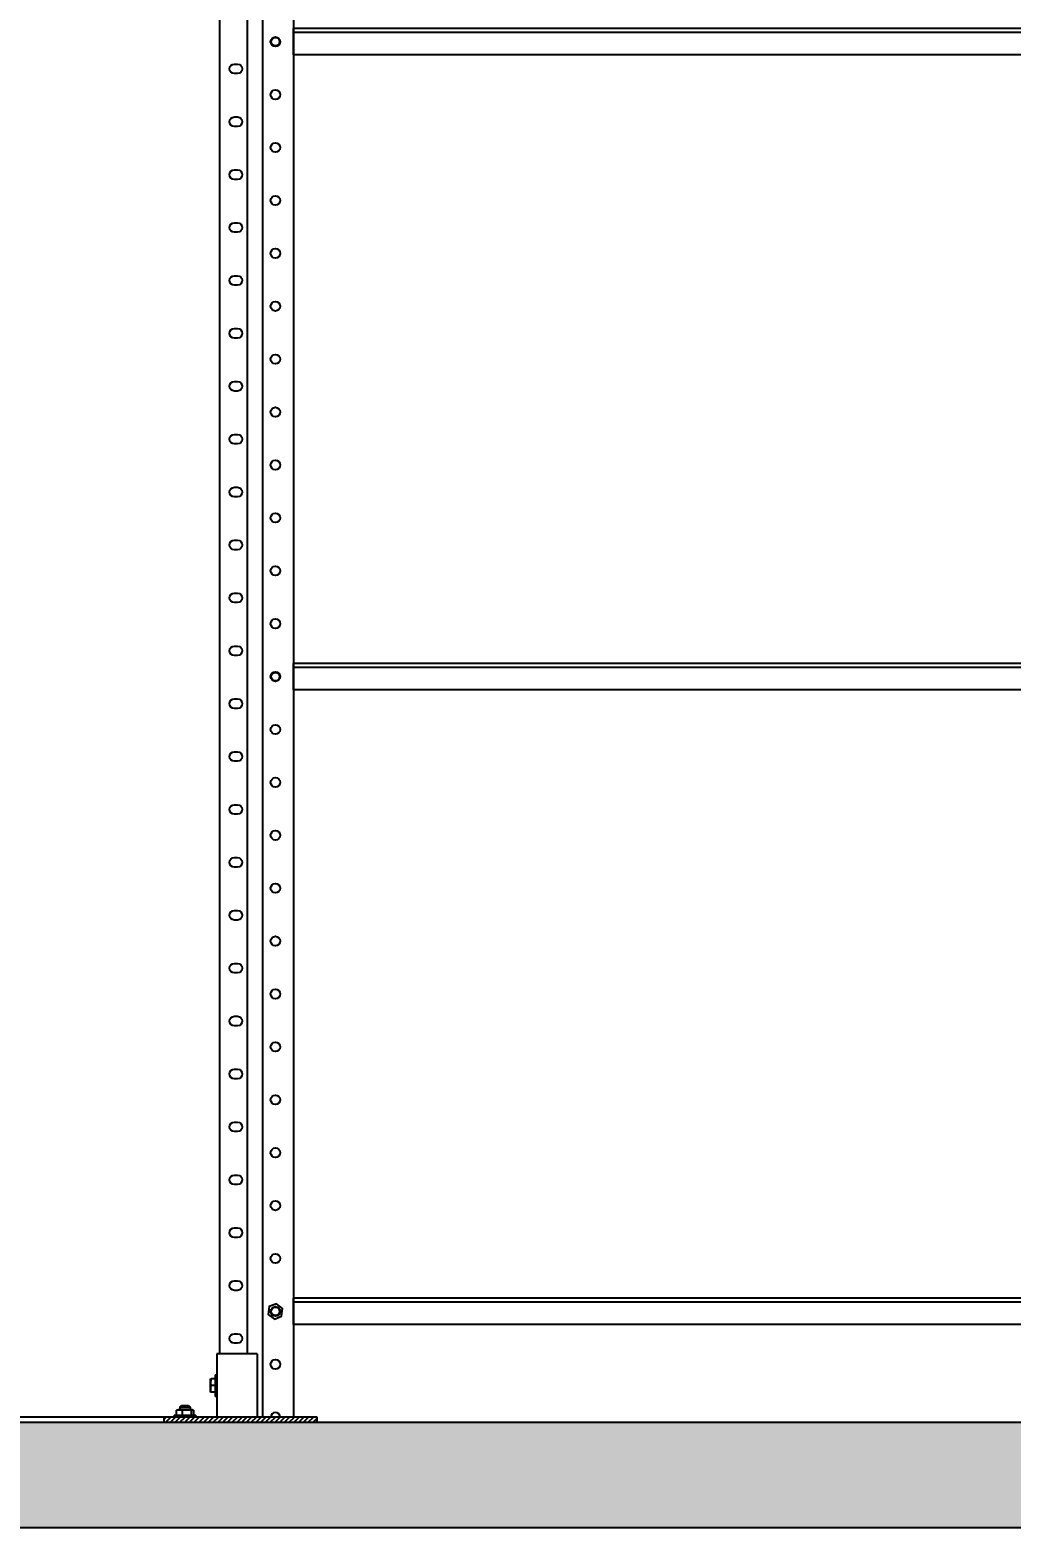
# Model space of a CAD drawing. Header units: millimetres. Extents: x 2596 to 53213, y 1175 to 12446.
# Drawn here: x 19765 to 20692, y 1652 to 3067 of the extents above; entities that cross this region are included whole.
import ezdxf

# ---------------------------------------------------------------- set-up
doc = ezdxf.new("R2010")
doc.units = ezdxf.units.MM
doc.linetypes.add('LIN0', pattern=[0])
doc.layers.add('MONTANTE', color=170, linetype='LIN0', lineweight=25)
doc.styles.add('DIM', font='dim.shx')
doc.dimstyles.new('200 - Planta Baixal', dxfattribs={"dimscale": 1.2, "dimtxt": 200, "dimasz": 50, "dimexe": 1.25, "dimexo": 40, "dimgap": 20, "dimtad": 1, "dimdec": 0, "dimzin": 9, "dimdsep": 46, "dimtxsty": 'DIM', "dimblk": 'OBLIQUE', "dimcen": 2.5, "dimclrd": 256, "dimclre": 256, "dimclrt": 256, "dimadec": 0, "dimazin": 0, "dimtfac": 1, "dimtdec": 0, "dimtmove": 0, "dimatfit": 0, "dimldrblk": 'OBLIQUE', "dimfxl": 0.04, "dimtolj": 1, "dimtzin": 1, "dimarcsym": 0})

# ---------------------------------------------------------------- blocks, each defined once
blk = doc.blocks.new('TRAVESSA UNIÃO')
at = {"color": 7, "linetype": 'Continuous', "lineweight": 25}
for p, q in [((-420.8, 167.3), (-420.8, 65.3)), ((-389, 167.3), (-420.8, 167.3)), ((-417, 167.3), (-417, 65.3)), ((-389, 167.3), (-389, 65.3)), ((-1166.8, 102.1), (-1166.8, 127.1)), ((-420.8, 127.1), (-1166.8, 127.1)), ((-420.8, 123.3), (-1166.8, 123.3)), ((-420.8, 102.1), (-1166.8, 102.1)), ((-389, 65.3), (-420.8, 65.3))]:
    blk.add_line(p, q, dxfattribs=at)
for centre, radius in [((-399.3, 141.3), 5), ((-1183.8, 114.6), 4), ((-435.8, 114.6), 4), ((-399.3, 91.3), 5)]:
    blk.add_circle(centre, radius, dxfattribs=at)
blk = doc.blocks.new('*U10')
h = blk.add_hatch()
h.set_pattern_fill('AR-CONC', color=256, scale=0.5)
h.set_pattern_definition([(50, (12419.49, 0), (91.09233, -7.96954), [9.525, -104.775]), (355, (12419.49, 0), (-17.6217, 95.52842), [7.62, -83.8203]), (100.45144, (12427.08, -0.66), (73.47062, 87.55888), [8.095, -89.04512]), (46.1842, (12419.49, 25.4), (135.53952, -21.02116), [14.2875, -157.1625]), (96.63556, (12430.79, 23.65), (118.70207, 123.71306), [12.1425, -133.5678]), (351.18415, (12419.49, 25.4), (118.70207, 123.71306), [11.43, -125.72987]), (21, (12432.19, 19.05), (75.8072, -51.1326), [9.525, -104.775]), (326, (12432.19, 19.05), (30.90101, 92.09398), [7.62, -83.82]), (71.45144, (12438.51, 14.79), (106.7082, 40.96138), [8.095, -89.04497]), (37.5, (12419.49, 0), (1.544302, 42.27752), [0, -82.804, 0, -85.09, 0, -84.1375]), (7.5, (12419.49, 0), (33.40983, 50.09029), [0, -48.514, 0, -80.899, 0, -32.0675]), (327.5, (12391.17, 0), (67.795298, -2.864372), [0, -31.75, 0, -99.06, 0, -131.445]), (317.5, (12378.47, 0), (74.06459, 12.71325), [0, -41.275, 0, -65.786, 0, -93.345])])
h.paths.add_polyline_path([(0, 100), (0, 85.4), (50, 60.4), (-50, 39.6), (0, 14.6), (0, 0), (50516.9, 0), (50516.9, 14.6), (50466.9, 39.6), (50566.9, 60.4), (50516.9, 85.4), (50516.9, 100)])
blk.add_lwpolyline([(0, 14.6), (-50, 39.6), (50, 60.4), (0, 85.4), (0, 100), (50516.9, 100), (50516.9, 85.4), (50566.9, 60.4), (50466.9, 39.6), (50516.9, 14.6), (50516.9, 0), (0, 0)], close=True)
blk = doc.blocks.new('COL SOLTEIRA')
at = {"layer": 'MONTANTE'}
h = blk.add_hatch(dxfattribs=at)
h.set_pattern_fill('ANSI31', color=256, angle=180)
h.set_pattern_definition([(45, (-28721.163, 34224.3926), (-2.24506403, 2.24506403), [])])
h.paths.add_polyline_path([(-588.6, -4482), (-443.6, -4482), (-443.6, -4486.8), (-588.6, -4486.8)])
for p, q in [((-536, 4318), (-536, -4422)), ((-509.8, 4318), (-509.8, -4422)), ((-495.5, 4318), (-495.5, -4482)), ((-466.2, 4318), (-466.2, -4482)), ((-538.6, -4422), (-538.6, -4482)), ((-500.3, -4422), (-538.6, -4422)), ((-500.3, -4422), (-500.3, -4482)), ((-544, -4445.7), (-544.6, -4448.8)), ((-544.6, -4458.4), (-544.6, -4445.7)), ((-540.2, -4445.7), (-544, -4445.7)), ((-540.2, -4441.8), (-538.6, -4441.8)), ((-540.2, -4441.8), (-540.2, -4462.3)), ((-544, -4458.4), (-544.6, -4458.4)), ((-540.2, -4452), (-544, -4452)), ((-540.2, -4458.4), (-544, -4458.4)), ((-573.4, -4472.5), (-572, -4471.4)), ((-573.4, -4472.5), (-563.9, -4472.5)), ((-573.4, -4472.5), (-573.4, -4474.9)), ((-565.3, -4471.4), (-572, -4471.4)), ((-565.3, -4471.4), (-563.9, -4472.5)), ((-563.9, -4472.5), (-563.9, -4474.9)), ((-538.6, -4462.3), (-540.2, -4462.3)), ((-588.6, -4482), (-588.6, -4486.8)), ((-588.6, -4482), (-588.6, -4486.8)), ((-588.6, -4482), (-588.6, -4486.8)), ((-588.6, -4482), (-588.6, -4486.8)), ((-588.6, -4482), (-588.6, -4486.8)), ((-588.6, -4482), (-588.6, -4486.8)), ((-588.6, -4482), (-588.6, -4486.8)), ((-588.6, -4482), (-588.6, -4486.8)), ((-588.6, -4482), (-588.6, -4486.8)), ((-588.6, -4482), (-588.6, -4486.8)), ((-588.6, -4482), (-588.6, -4486.8)), ((-588.6, -4482), (-588.6, -4486.8)), ((-588.6, -4482), (-588.6, -4486.8)), ((-588.6, -4482), (-588.6, -4486.8)), ((-588.6, -4482), (-588.6, -4486.8)), ((-588.6, -4482), (-588.6, -4486.8)), ((-588.6, -4482), (-588.6, -4486.8)), ((-588.6, -4482), (-588.6, -4486.8)), ((-588.6, -4482), (-588.6, -4486.8)), ((-588.6, -4482), (-588.6, -4486.8)), ((-588.6, -4482), (-588.6, -4486.8)), ((-588.6, -4482), (-588.6, -4486.8)), ((-588.6, -4482), (-588.6, -4486.8)), ((-588.6, -4482), (-588.6, -4486.8)), ((-588.6, -4482), (-588.6, -4486.8)), ((-588.6, -4482), (-588.6, -4486.8)), ((-588.6, -4482), (-588.6, -4486.8)), ((-588.6, -4482), (-588.6, -4486.8)), ((-588.6, -4482), (-588.6, -4486.8)), ((-588.6, -4482), (-588.6, -4486.8)), ((-588.6, -4482), (-588.6, -4486.8)), ((-588.6, -4482), (-588.6, -4486.8)), ((-588.6, -4482), (-588.6, -4486.8)), ((-588.6, -4482), (-588.6, -4486.8)), ((-588.6, -4482), (-588.6, -4486.8)), ((-588.6, -4482), (-588.6, -4486.8)), ((-588.6, -4482), (-588.6, -4486.8)), ((-588.6, -4482), (-588.6, -4486.8)), ((-588.6, -4482), (-588.6, -4486.8)), ((-588.6, -4482), (-588.6, -4486.8)), ((-588.6, -4482), (-588.6, -4486.8)), ((-588.6, -4482), (-588.6, -4486.8)), ((-588.6, -4482), (-588.6, -4486.8)), ((-588.6, -4482), (-588.6, -4486.8)), ((-588.6, -4482), (-588.6, -4486.8)), ((-588.6, -4482), (-588.6, -4486.8)), ((-588.6, -4482), (-588.6, -4486.8)), ((-588.6, -4482), (-588.6, -4486.8)), ((-588.6, -4482), (-588.6, -4486.8)), ((-588.6, -4482), (-588.6, -4486.8)), ((-588.6, -4482), (-588.6, -4486.8)), ((-588.6, -4482), (-588.6, -4486.8)), ((-588.6, -4482), (-588.6, -4486.8)), ((-588.6, -4482), (-588.6, -4486.8)), ((-588.6, -4482), (-588.6, -4486.8)), ((-588.6, -4482), (-588.6, -4486.8)), ((-588.6, -4482), (-588.6, -4486.8)), ((-588.6, -4482), (-588.6, -4486.8)), ((-588.6, -4482), (-588.6, -4486.8)), ((-588.6, -4482), (-588.6, -4486.8)), ((-588.6, -4482), (-588.6, -4486.8)), ((-588.6, -4482), (-588.6, -4486.8)), ((-588.6, -4482), (-588.6, -4486.8)), ((-588.6, -4482), (-588.6, -4486.8)), ((-588.6, -4482), (-588.6, -4486.8)), ((-588.6, -4482), (-588.6, -4486.8)), ((-588.6, -4482), (-588.6, -4486.8)), ((-588.6, -4482), (-588.6, -4486.8)), ((-588.6, -4482), (-588.6, -4486.8)), ((-588.6, -4482), (-588.6, -4486.8)), ((-588.6, -4482), (-588.6, -4486.8)), ((-588.6, -4482), (-588.6, -4486.8)), ((-588.6, -4482), (-588.6, -4486.8)), ((-588.6, -4482), (-588.6, -4486.8)), ((-588.6, -4482), (-588.6, -4486.8)), ((-588.6, -4482), (-588.6, -4486.8)), ((-588.6, -4482), (-588.6, -4486.8)), ((-588.6, -4482), (-588.6, -4486.8)), ((-588.6, -4482), (-588.6, -4486.8)), ((-588.6, -4482), (-588.6, -4486.8)), ((-588.6, -4482), (-588.6, -4486.8)), ((-588.6, -4482), (-588.6, -4486.8)), ((-588.6, -4482), (-588.6, -4486.8)), ((-588.6, -4482), (-588.6, -4486.8)), ((-588.6, -4482), (-588.6, -4486.8)), ((-588.6, -4482), (-588.6, -4486.8)), ((-588.6, -4482), (-588.6, -4486.8)), ((-588.6, -4482), (-588.6, -4486.8)), ((-588.6, -4482), (-588.6, -4486.8)), ((-588.6, -4482), (-588.6, -4486.8)), ((-588.6, -4482), (-588.6, -4486.8)), ((-588.6, -4482), (-588.6, -4486.8)), ((-588.6, -4482), (-588.6, -4486.8)), ((-588.6, -4482), (-588.6, -4486.8)), ((-588.6, -4482), (-588.6, -4486.8)), ((-588.6, -4482), (-588.6, -4486.8)), ((-588.6, -4482), (-588.6, -4486.8)), ((-588.6, -4482), (-588.6, -4486.8)), ((-588.6, -4482), (-588.6, -4486.8)), ((-588.6, -4482), (-588.6, -4486.8)), ((-588.6, -4482), (-588.6, -4486.8)), ((-588.6, -4482), (-588.6, -4486.8)), ((-588.6, -4482), (-588.6, -4486.8)), ((-588.6, -4482), (-588.6, -4486.8)), ((-588.6, -4482), (-588.6, -4486.8)), ((-588.6, -4482), (-588.6, -4486.8)), ((-588.6, -4482), (-588.6, -4486.8)), ((-588.6, -4482), (-588.6, -4486.8)), ((-588.6, -4482), (-588.6, -4486.8)), ((-588.6, -4482), (-588.6, -4486.8)), ((-588.6, -4482), (-588.6, -4486.8)), ((-588.6, -4482), (-588.6, -4486.8)), ((-588.6, -4482), (-588.6, -4486.8)), ((-588.6, -4482), (-588.6, -4486.8)), ((-588.6, -4482), (-588.6, -4486.8)), ((-588.6, -4482), (-588.6, -4486.8)), ((-588.6, -4482), (-588.6, -4486.8)), ((-588.6, -4482), (-588.6, -4486.8)), ((-588.6, -4482), (-588.6, -4486.8)), ((-588.6, -4482), (-588.6, -4486.8)), ((-588.6, -4482), (-588.6, -4486.8)), ((-588.6, -4482), (-588.6, -4486.8)), ((-588.6, -4482), (-588.6, -4486.8)), ((-588.6, -4482), (-588.6, -4486.8)), ((-588.6, -4482), (-588.6, -4486.8)), ((-588.6, -4482), (-588.6, -4486.8)), ((-588.6, -4482), (-588.6, -4486.8)), ((-588.6, -4482), (-588.6, -4486.8)), ((-588.6, -4482), (-588.6, -4486.8)), ((-588.6, -4482), (-588.6, -4486.8)), ((-588.6, -4482), (-588.6, -4486.8)), ((-588.6, -4482), (-588.6, -4486.8)), ((-588.6, -4482), (-588.6, -4486.8)), ((-588.6, -4482), (-588.6, -4486.8)), ((-588.6, -4482), (-588.6, -4486.8)), ((-588.6, -4482), (-588.6, -4486.8)), ((-588.6, -4482), (-588.6, -4486.8)), ((-588.6, -4482), (-588.6, -4486.8)), ((-588.6, -4482), (-588.6, -4486.8)), ((-588.6, -4482), (-588.6, -4486.8)), ((-588.6, -4482), (-588.6, -4486.8)), ((-588.6, -4482), (-588.6, -4486.8)), ((-588.6, -4482), (-588.6, -4486.8)), ((-588.6, -4482), (-588.6, -4486.8)), ((-588.6, -4482), (-588.6, -4486.8)), ((-588.6, -4482), (-588.6, -4486.8)), ((-588.6, -4482), (-588.6, -4486.8)), ((-588.6, -4482), (-588.6, -4486.8)), ((-588.6, -4482), (-588.6, -4486.8)), ((-588.6, -4482), (-588.6, -4486.8)), ((-588.6, -4482), (-588.6, -4486.8)), ((-588.6, -4482), (-588.6, -4486.8)), ((-588.6, -4482), (-588.6, -4486.8)), ((-588.6, -4482), (-588.6, -4486.8)), ((-588.6, -4482), (-588.6, -4486.8)), ((-588.6, -4482), (-588.6, -4486.8)), ((-588.6, -4482), (-588.6, -4486.8)), ((-588.6, -4482), (-588.6, -4486.8)), ((-588.6, -4482), (-588.6, -4486.8)), ((-588.6, -4482), (-588.6, -4486.8)), ((-588.6, -4482), (-588.6, -4486.8)), ((-588.6, -4482), (-588.6, -4486.8)), ((-588.6, -4482), (-588.6, -4486.8)), ((-588.6, -4482), (-588.6, -4486.8)), ((-588.6, -4482), (-588.6, -4486.8)), ((-588.6, -4482), (-588.6, -4486.8)), ((-588.6, -4482), (-588.6, -4486.8)), ((-588.6, -4482), (-588.6, -4486.8)), ((-588.6, -4482), (-588.6, -4486.8)), ((-588.6, -4482), (-588.6, -4486.8)), ((-588.6, -4482), (-588.6, -4486.8)), ((-588.6, -4482), (-588.6, -4486.8)), ((-588.6, -4482), (-588.6, -4486.8)), ((-588.6, -4482), (-588.6, -4486.8)), ((-588.6, -4482), (-588.6, -4486.8)), ((-588.6, -4482), (-588.6, -4486.8)), ((-588.6, -4482), (-588.6, -4486.8)), ((-588.6, -4482), (-588.6, -4486.8)), ((-588.6, -4482), (-588.6, -4486.8)), ((-588.6, -4482), (-588.6, -4486.8)), ((-588.6, -4482), (-588.6, -4486.8)), ((-588.6, -4482), (-588.6, -4486.8)), ((-588.6, -4482), (-588.6, -4486.8)), ((-588.6, -4482), (-588.6, -4486.8)), ((-588.6, -4482), (-588.6, -4486.8)), ((-588.6, -4482), (-588.6, -4486.8)), ((-588.6, -4482), (-588.6, -4486.8)), ((-588.6, -4482), (-588.6, -4486.8)), ((-588.6, -4482), (-588.6, -4486.8)), ((-588.6, -4482), (-588.6, -4486.8)), ((-588.6, -4482), (-588.6, -4486.8)), ((-588.6, -4482), (-588.6, -4486.8)), ((-588.6, -4482), (-588.6, -4486.8)), ((-588.6, -4482), (-588.6, -4486.8)), ((-588.6, -4482), (-588.6, -4486.8)), ((-588.6, -4482), (-588.6, -4486.8)), ((-588.6, -4482), (-588.6, -4486.8)), ((-588.6, -4482), (-588.6, -4486.8)), ((-588.6, -4482), (-588.6, -4486.8)), ((-588.6, -4482), (-588.6, -4486.8)), ((-588.6, -4482), (-588.6, -4486.8)), ((-588.6, -4482), (-588.6, -4486.8)), ((-588.6, -4482), (-588.6, -4486.8)), ((-588.6, -4482), (-588.6, -4486.8)), ((-588.6, -4482), (-588.6, -4486.8)), ((-588.6, -4482), (-588.6, -4486.8)), ((-588.6, -4482), (-588.6, -4486.8)), ((-588.6, -4482), (-588.6, -4486.8)), ((-588.6, -4482), (-588.6, -4486.8)), ((-588.6, -4482), (-588.6, -4486.8)), ((-588.6, -4482), (-588.6, -4486.8)), ((-588.6, -4482), (-588.6, -4486.8)), ((-588.6, -4482), (-588.6, -4486.8)), ((-588.6, -4482), (-588.6, -4486.8)), ((-588.6, -4482), (-588.6, -4486.8)), ((-588.6, -4482), (-588.6, -4486.8)), ((-588.6, -4482), (-588.6, -4486.8)), ((-588.6, -4482), (-588.6, -4486.8)), ((-588.6, -4482), (-588.6, -4486.8)), ((-588.6, -4482), (-588.6, -4486.8)), ((-588.6, -4482), (-588.6, -4486.8)), ((-588.6, -4482), (-588.6, -4486.8)), ((-588.6, -4482), (-588.6, -4486.8)), ((-588.6, -4482), (-588.6, -4486.8)), ((-588.6, -4482), (-588.6, -4486.8)), ((-588.6, -4482), (-588.6, -4486.8)), ((-588.6, -4482), (-588.6, -4486.8)), ((-588.6, -4482), (-588.6, -4486.8)), ((-588.6, -4482), (-588.6, -4486.8)), ((-588.6, -4482), (-588.6, -4486.8)), ((-588.6, -4482), (-588.6, -4486.8)), ((-588.6, -4482), (-588.6, -4486.8)), ((-588.6, -4482), (-588.6, -4486.8)), ((-588.6, -4482), (-588.6, -4486.8)), ((-588.6, -4482), (-588.6, -4486.8)), ((-588.6, -4482), (-588.6, -4486.8)), ((-588.6, -4482), (-588.6, -4486.8)), ((-588.6, -4482), (-588.6, -4486.8)), ((-588.6, -4482), (-588.6, -4486.8)), ((-588.6, -4482), (-588.6, -4486.8)), ((-588.6, -4482), (-588.6, -4486.8)), ((-588.6, -4482), (-588.6, -4486.8)), ((-588.6, -4482), (-588.6, -4486.8)), ((-588.6, -4482), (-588.6, -4486.8)), ((-588.6, -4482), (-588.6, -4486.8)), ((-588.6, -4482), (-588.6, -4486.8)), ((-588.6, -4482), (-588.6, -4486.8)), ((-588.6, -4482), (-588.6, -4486.8)), ((-588.6, -4482), (-588.6, -4486.8)), ((-588.6, -4482), (-588.6, -4486.8)), ((-588.6, -4482), (-588.6, -4486.8)), ((-588.6, -4482), (-588.6, -4486.8)), ((-588.6, -4482), (-588.6, -4486.8)), ((-588.6, -4482), (-588.6, -4486.8)), ((-588.6, -4482), (-588.6, -4486.8)), ((-588.6, -4482), (-588.6, -4486.8)), ((-588.6, -4482), (-588.6, -4486.8)), ((-588.6, -4482), (-588.6, -4486.8)), ((-588.6, -4482), (-588.6, -4486.8)), ((-588.6, -4482), (-588.6, -4486.8)), ((-588.6, -4482), (-588.6, -4486.8)), ((-588.6, -4482), (-588.6, -4486.8)), ((-588.6, -4482), (-588.6, -4486.8)), ((-588.6, -4482), (-588.6, -4486.8)), ((-588.6, -4482), (-588.6, -4486.8)), ((-588.6, -4482), (-588.6, -4486.8)), ((-588.6, -4482), (-588.6, -4486.8)), ((-588.6, -4482), (-588.6, -4486.8)), ((-588.6, -4482), (-588.6, -4486.8)), ((-588.6, -4482), (-588.6, -4486.8)), ((-588.6, -4482), (-588.6, -4486.8)), ((-588.6, -4482), (-588.6, -4486.8)), ((-588.6, -4482), (-588.6, -4486.8)), ((-588.6, -4482), (-588.6, -4486.8)), ((-588.6, -4482), (-588.6, -4486.8)), ((-588.6, -4482), (-588.6, -4486.8)), ((-588.6, -4482), (-588.6, -4486.8)), ((-588.6, -4482), (-588.6, -4486.8)), ((-588.6, -4482), (-588.6, -4486.8)), ((-588.6, -4482), (-588.6, -4486.8)), ((-588.6, -4482), (-588.6, -4486.8)), ((-588.6, -4482), (-588.6, -4486.8)), ((-588.6, -4482), (-588.6, -4486.8)), ((-588.6, -4482), (-588.6, -4486.8)), ((-588.6, -4482), (-588.6, -4486.8)), ((-588.6, -4482), (-588.6, -4486.8)), ((-588.6, -4482), (-588.6, -4486.8)), ((-588.6, -4482), (-588.6, -4486.8)), ((-588.6, -4482), (-588.6, -4486.8)), ((-588.6, -4482), (-588.6, -4486.8)), ((-588.6, -4482), (-588.6, -4486.8)), ((-588.6, -4482), (-588.6, -4486.8)), ((-588.6, -4482), (-588.6, -4486.8)), ((-588.6, -4482), (-588.6, -4486.8)), ((-588.6, -4482), (-588.6, -4486.8)), ((-588.6, -4482), (-588.6, -4486.8)), ((-588.6, -4482), (-588.6, -4486.8)), ((-588.6, -4482), (-588.6, -4486.8)), ((-588.6, -4482), (-588.6, -4486.8)), ((-588.6, -4482), (-588.6, -4486.8)), ((-588.6, -4482), (-588.6, -4486.8)), ((-588.6, -4482), (-588.6, -4486.8)), ((-588.6, -4482), (-588.6, -4486.8)), ((-588.6, -4482), (-588.6, -4486.8)), ((-588.6, -4482), (-588.6, -4486.8)), ((-588.6, -4482), (-588.6, -4486.8)), ((-588.6, -4482), (-588.6, -4486.8)), ((-588.6, -4482), (-588.6, -4486.8)), ((-588.6, -4482), (-588.6, -4486.8)), ((-588.6, -4482), (-588.6, -4486.8)), ((-588.6, -4482), (-588.6, -4486.8)), ((-588.6, -4482), (-588.6, -4486.8)), ((-588.6, -4482), (-588.6, -4486.8)), ((-588.6, -4482), (-588.6, -4486.8)), ((-588.6, -4482), (-588.6, -4486.8)), ((-588.6, -4482), (-588.6, -4486.8)), ((-588.6, -4482), (-588.6, -4486.8)), ((-588.6, -4482), (-588.6, -4486.8)), ((-588.6, -4482), (-588.6, -4486.8)), ((-588.6, -4482), (-588.6, -4486.8)), ((-588.6, -4482), (-588.6, -4486.8)), ((-588.6, -4482), (-588.6, -4486.8)), ((-588.6, -4482), (-588.6, -4486.8)), ((-588.6, -4482), (-588.6, -4486.8)), ((-443.6, -4482), (-588.6, -4482)), ((-588.6, -4482), (-588.6, -4486.8)), ((-588.6, -4486.8), (-443.6, -4486.8)), ((-579, -4482), (-579, -4480.5)), ((-558.3, -4480.5), (-579, -4480.5)), ((-576.6, -4475.4), (-573.7, -4474.9)), ((-575.5, -4474.9), (-576.6, -4475.4)), ((-576.6, -4480), (-576.6, -4475.4)), ((-575.8, -4480.5), (-576.6, -4480)), ((-576.6, -4480), (-573.7, -4480.5)), ((-561.7, -4474.9), (-575.5, -4474.9)), ((-573.7, -4474.9), (-570.9, -4475.4)), ((-573.7, -4480.5), (-570.9, -4480)), ((-570.9, -4475.4), (-566.9, -4474.9)), ((-570.9, -4480), (-570.9, -4475.4)), ((-570.9, -4480), (-566.9, -4480.5)), ((-566.9, -4474.9), (-562.9, -4475.4)), ((-566.9, -4480.5), (-562.9, -4480)), ((-562.9, -4475.4), (-561.7, -4474.9)), ((-562.9, -4475.4), (-562.9, -4480)), ((-562.9, -4480), (-561.7, -4480.5)), ((-561.7, -4474.9), (-560.6, -4475.4)), ((-560.6, -4480), (-561.5, -4480.5)), ((-560.6, -4475.4), (-560.6, -4480)), ((-558.3, -4480.5), (-558.3, -4482)), ((-443.6, -4486.8), (-443.6, -4482)), ((-443.6, -4486.8), (-443.6, -4482)), ((-443.6, -4486.8), (-443.6, -4482)), ((-443.6, -4486.8), (-443.6, -4482)), ((-443.6, -4486.8), (-443.6, -4482)), ((-443.6, -4486.8), (-443.6, -4482)), ((-443.6, -4486.8), (-443.6, -4482)), ((-443.6, -4486.8), (-443.6, -4482)), ((-443.6, -4486.8), (-443.6, -4482)), ((-443.6, -4486.8), (-443.6, -4482)), ((-443.6, -4486.8), (-443.6, -4482)), ((-443.6, -4486.8), (-443.6, -4482)), ((-443.6, -4486.8), (-443.6, -4482)), ((-443.6, -4486.8), (-443.6, -4482)), ((-443.6, -4486.8), (-443.6, -4482)), ((-443.6, -4486.8), (-443.6, -4482)), ((-443.6, -4486.8), (-443.6, -4482)), ((-443.6, -4486.8), (-443.6, -4482)), ((-443.6, -4486.8), (-443.6, -4482)), ((-443.6, -4486.8), (-443.6, -4482)), ((-443.6, -4486.8), (-443.6, -4482)), ((-443.6, -4486.8), (-443.6, -4482)), ((-443.6, -4486.8), (-443.6, -4482)), ((-443.6, -4486.8), (-443.6, -4482)), ((-443.6, -4486.8), (-443.6, -4482)), ((-443.6, -4486.8), (-443.6, -4482)), ((-443.6, -4486.8), (-443.6, -4482)), ((-443.6, -4486.8), (-443.6, -4482)), ((-443.6, -4486.8), (-443.6, -4482)), ((-443.6, -4486.8), (-443.6, -4482)), ((-443.6, -4486.8), (-443.6, -4482)), ((-443.6, -4486.8), (-443.6, -4482)), ((-443.6, -4486.8), (-443.6, -4482)), ((-443.6, -4486.8), (-443.6, -4482)), ((-443.6, -4486.8), (-443.6, -4482)), ((-443.6, -4486.8), (-443.6, -4482)), ((-443.6, -4486.8), (-443.6, -4482)), ((-443.6, -4486.8), (-443.6, -4482)), ((-443.6, -4486.8), (-443.6, -4482)), ((-443.6, -4486.8), (-443.6, -4482)), ((-443.6, -4486.8), (-443.6, -4482)), ((-443.6, -4486.8), (-443.6, -4482)), ((-443.6, -4486.8), (-443.6, -4482)), ((-443.6, -4486.8), (-443.6, -4482)), ((-443.6, -4486.8), (-443.6, -4482)), ((-443.6, -4486.8), (-443.6, -4482)), ((-443.6, -4486.8), (-443.6, -4482)), ((-443.6, -4486.8), (-443.6, -4482)), ((-443.6, -4486.8), (-443.6, -4482)), ((-443.6, -4486.8), (-443.6, -4482)), ((-443.6, -4486.8), (-443.6, -4482)), ((-443.6, -4486.8), (-443.6, -4482)), ((-443.6, -4486.8), (-443.6, -4482)), ((-443.6, -4486.8), (-443.6, -4482)), ((-443.6, -4486.8), (-443.6, -4482)), ((-443.6, -4486.8), (-443.6, -4482)), ((-443.6, -4486.8), (-443.6, -4482)), ((-443.6, -4486.8), (-443.6, -4482)), ((-443.6, -4486.8), (-443.6, -4482)), ((-443.6, -4486.8), (-443.6, -4482)), ((-443.6, -4486.8), (-443.6, -4482)), ((-443.6, -4486.8), (-443.6, -4482)), ((-443.6, -4486.8), (-443.6, -4482)), ((-443.6, -4486.8), (-443.6, -4482)), ((-443.6, -4486.8), (-443.6, -4482)), ((-443.6, -4486.8), (-443.6, -4482)), ((-443.6, -4486.8), (-443.6, -4482)), ((-443.6, -4486.8), (-443.6, -4482)), ((-443.6, -4486.8), (-443.6, -4482)), ((-443.6, -4486.8), (-443.6, -4482)), ((-443.6, -4486.8), (-443.6, -4482)), ((-443.6, -4486.8), (-443.6, -4482)), ((-443.6, -4486.8), (-443.6, -4482)), ((-443.6, -4486.8), (-443.6, -4482)), ((-443.6, -4486.8), (-443.6, -4482)), ((-443.6, -4486.8), (-443.6, -4482)), ((-443.6, -4486.8), (-443.6, -4482)), ((-443.6, -4486.8), (-443.6, -4482)), ((-443.6, -4486.8), (-443.6, -4482)), ((-443.6, -4486.8), (-443.6, -4482)), ((-443.6, -4486.8), (-443.6, -4482)), ((-443.6, -4486.8), (-443.6, -4482)), ((-443.6, -4486.8), (-443.6, -4482)), ((-443.6, -4486.8), (-443.6, -4482)), ((-443.6, -4486.8), (-443.6, -4482)), ((-443.6, -4486.8), (-443.6, -4482)), ((-443.6, -4486.8), (-443.6, -4482)), ((-443.6, -4486.8), (-443.6, -4482)), ((-443.6, -4486.8), (-443.6, -4482)), ((-443.6, -4486.8), (-443.6, -4482)), ((-443.6, -4486.8), (-443.6, -4482)), ((-443.6, -4486.8), (-443.6, -4482)), ((-443.6, -4486.8), (-443.6, -4482)), ((-443.6, -4486.8), (-443.6, -4482)), ((-443.6, -4486.8), (-443.6, -4482)), ((-443.6, -4486.8), (-443.6, -4482)), ((-443.6, -4486.8), (-443.6, -4482)), ((-443.6, -4486.8), (-443.6, -4482)), ((-443.6, -4486.8), (-443.6, -4482)), ((-443.6, -4486.8), (-443.6, -4482)), ((-443.6, -4486.8), (-443.6, -4482)), ((-443.6, -4486.8), (-443.6, -4482)), ((-443.6, -4486.8), (-443.6, -4482)), ((-443.6, -4486.8), (-443.6, -4482)), ((-443.6, -4486.8), (-443.6, -4482)), ((-443.6, -4486.8), (-443.6, -4482)), ((-443.6, -4486.8), (-443.6, -4482)), ((-443.6, -4486.8), (-443.6, -4482)), ((-443.6, -4486.8), (-443.6, -4482)), ((-443.6, -4486.8), (-443.6, -4482)), ((-443.6, -4486.8), (-443.6, -4482)), ((-443.6, -4486.8), (-443.6, -4482)), ((-443.6, -4486.8), (-443.6, -4482)), ((-443.6, -4486.8), (-443.6, -4482)), ((-443.6, -4486.8), (-443.6, -4482)), ((-443.6, -4486.8), (-443.6, -4482)), ((-443.6, -4486.8), (-443.6, -4482)), ((-443.6, -4486.8), (-443.6, -4482)), ((-443.6, -4486.8), (-443.6, -4482)), ((-443.6, -4486.8), (-443.6, -4482)), ((-443.6, -4486.8), (-443.6, -4482)), ((-443.6, -4486.8), (-443.6, -4482)), ((-443.6, -4486.8), (-443.6, -4482)), ((-443.6, -4486.8), (-443.6, -4482)), ((-443.6, -4486.8), (-443.6, -4482)), ((-443.6, -4486.8), (-443.6, -4482)), ((-443.6, -4486.8), (-443.6, -4482)), ((-443.6, -4486.8), (-443.6, -4482)), ((-443.6, -4486.8), (-443.6, -4482)), ((-443.6, -4486.8), (-443.6, -4482)), ((-443.6, -4486.8), (-443.6, -4482)), ((-443.6, -4486.8), (-443.6, -4482)), ((-443.6, -4486.8), (-443.6, -4482)), ((-443.6, -4486.8), (-443.6, -4482)), ((-443.6, -4486.8), (-443.6, -4482)), ((-443.6, -4486.8), (-443.6, -4482)), ((-443.6, -4486.8), (-443.6, -4482)), ((-443.6, -4486.8), (-443.6, -4482)), ((-443.6, -4486.8), (-443.6, -4482)), ((-443.6, -4486.8), (-443.6, -4482)), ((-443.6, -4486.8), (-443.6, -4482)), ((-443.6, -4486.8), (-443.6, -4482)), ((-443.6, -4486.8), (-443.6, -4482)), ((-443.6, -4486.8), (-443.6, -4482)), ((-443.6, -4486.8), (-443.6, -4482)), ((-443.6, -4486.8), (-443.6, -4482)), ((-443.6, -4486.8), (-443.6, -4482)), ((-443.6, -4486.8), (-443.6, -4482)), ((-443.6, -4486.8), (-443.6, -4482)), ((-443.6, -4486.8), (-443.6, -4482)), ((-443.6, -4486.8), (-443.6, -4482)), ((-443.6, -4486.8), (-443.6, -4482)), ((-443.6, -4486.8), (-443.6, -4482)), ((-443.6, -4486.8), (-443.6, -4482)), ((-443.6, -4486.8), (-443.6, -4482)), ((-443.6, -4486.8), (-443.6, -4482)), ((-443.6, -4486.8), (-443.6, -4482)), ((-443.6, -4486.8), (-443.6, -4482)), ((-443.6, -4486.8), (-443.6, -4482)), ((-443.6, -4486.8), (-443.6, -4482)), ((-443.6, -4486.8), (-443.6, -4482)), ((-443.6, -4486.8), (-443.6, -4482)), ((-443.6, -4486.8), (-443.6, -4482)), ((-443.6, -4486.8), (-443.6, -4482)), ((-443.6, -4486.8), (-443.6, -4482)), ((-443.6, -4486.8), (-443.6, -4482)), ((-443.6, -4486.8), (-443.6, -4482)), ((-443.6, -4486.8), (-443.6, -4482)), ((-443.6, -4486.8), (-443.6, -4482)), ((-443.6, -4486.8), (-443.6, -4482)), ((-443.6, -4486.8), (-443.6, -4482)), ((-443.6, -4486.8), (-443.6, -4482)), ((-443.6, -4486.8), (-443.6, -4482)), ((-443.6, -4486.8), (-443.6, -4482)), ((-443.6, -4486.8), (-443.6, -4482)), ((-443.6, -4486.8), (-443.6, -4482)), ((-443.6, -4486.8), (-443.6, -4482)), ((-443.6, -4486.8), (-443.6, -4482)), ((-443.6, -4486.8), (-443.6, -4482)), ((-443.6, -4486.8), (-443.6, -4482)), ((-443.6, -4486.8), (-443.6, -4482)), ((-443.6, -4486.8), (-443.6, -4482)), ((-443.6, -4486.8), (-443.6, -4482)), ((-443.6, -4486.8), (-443.6, -4482)), ((-443.6, -4486.8), (-443.6, -4482)), ((-443.6, -4486.8), (-443.6, -4482)), ((-443.6, -4486.8), (-443.6, -4482)), ((-443.6, -4486.8), (-443.6, -4482)), ((-443.6, -4486.8), (-443.6, -4482)), ((-443.6, -4486.8), (-443.6, -4482)), ((-443.6, -4486.8), (-443.6, -4482)), ((-443.6, -4486.8), (-443.6, -4482)), ((-443.6, -4486.8), (-443.6, -4482)), ((-443.6, -4486.8), (-443.6, -4482)), ((-443.6, -4486.8), (-443.6, -4482)), ((-443.6, -4486.8), (-443.6, -4482)), ((-443.6, -4486.8), (-443.6, -4482)), ((-443.6, -4486.8), (-443.6, -4482)), ((-443.6, -4486.8), (-443.6, -4482)), ((-443.6, -4486.8), (-443.6, -4482)), ((-443.6, -4486.8), (-443.6, -4482)), ((-443.6, -4486.8), (-443.6, -4482)), ((-443.6, -4486.8), (-443.6, -4482)), ((-443.6, -4486.8), (-443.6, -4482)), ((-443.6, -4486.8), (-443.6, -4482)), ((-443.6, -4486.8), (-443.6, -4482)), ((-443.6, -4486.8), (-443.6, -4482)), ((-443.6, -4486.8), (-443.6, -4482)), ((-443.6, -4486.8), (-443.6, -4482)), ((-443.6, -4486.8), (-443.6, -4482)), ((-443.6, -4486.8), (-443.6, -4482)), ((-443.6, -4486.8), (-443.6, -4482)), ((-443.6, -4486.8), (-443.6, -4482)), ((-443.6, -4486.8), (-443.6, -4482)), ((-443.6, -4486.8), (-443.6, -4482)), ((-443.6, -4486.8), (-443.6, -4482)), ((-443.6, -4486.8), (-443.6, -4482)), ((-443.6, -4486.8), (-443.6, -4482)), ((-443.6, -4486.8), (-443.6, -4482)), ((-443.6, -4486.8), (-443.6, -4482)), ((-443.6, -4486.8), (-443.6, -4482)), ((-443.6, -4486.8), (-443.6, -4482)), ((-443.6, -4486.8), (-443.6, -4482)), ((-443.6, -4486.8), (-443.6, -4482)), ((-443.6, -4486.8), (-443.6, -4482)), ((-443.6, -4486.8), (-443.6, -4482)), ((-443.6, -4486.8), (-443.6, -4482)), ((-443.6, -4486.8), (-443.6, -4482)), ((-443.6, -4486.8), (-443.6, -4482)), ((-443.6, -4486.8), (-443.6, -4482)), ((-443.6, -4486.8), (-443.6, -4482)), ((-443.6, -4486.8), (-443.6, -4482)), ((-443.6, -4486.8), (-443.6, -4482)), ((-443.6, -4486.8), (-443.6, -4482)), ((-443.6, -4486.8), (-443.6, -4482)), ((-443.6, -4486.8), (-443.6, -4482)), ((-443.6, -4486.8), (-443.6, -4482)), ((-443.6, -4486.8), (-443.6, -4482)), ((-443.6, -4486.8), (-443.6, -4482)), ((-443.6, -4486.8), (-443.6, -4482)), ((-443.6, -4486.8), (-443.6, -4482)), ((-443.6, -4486.8), (-443.6, -4482)), ((-443.6, -4486.8), (-443.6, -4482)), ((-443.6, -4486.8), (-443.6, -4482)), ((-443.6, -4486.8), (-443.6, -4482)), ((-443.6, -4486.8), (-443.6, -4482)), ((-443.6, -4486.8), (-443.6, -4482)), ((-443.6, -4486.8), (-443.6, -4482)), ((-443.6, -4486.8), (-443.6, -4482)), ((-443.6, -4486.8), (-443.6, -4482)), ((-443.6, -4486.8), (-443.6, -4482)), ((-443.6, -4486.8), (-443.6, -4482)), ((-443.6, -4486.8), (-443.6, -4482)), ((-443.6, -4486.8), (-443.6, -4482)), ((-443.6, -4486.8), (-443.6, -4482)), ((-443.6, -4486.8), (-443.6, -4482)), ((-443.6, -4486.8), (-443.6, -4482)), ((-443.6, -4486.8), (-443.6, -4482)), ((-443.6, -4486.8), (-443.6, -4482)), ((-443.6, -4486.8), (-443.6, -4482)), ((-443.6, -4486.8), (-443.6, -4482)), ((-443.6, -4486.8), (-443.6, -4482)), ((-443.6, -4486.8), (-443.6, -4482)), ((-443.6, -4486.8), (-443.6, -4482)), ((-443.6, -4486.8), (-443.6, -4482)), ((-443.6, -4486.8), (-443.6, -4482)), ((-443.6, -4486.8), (-443.6, -4482)), ((-443.6, -4486.8), (-443.6, -4482)), ((-443.6, -4486.8), (-443.6, -4482)), ((-443.6, -4486.8), (-443.6, -4482)), ((-443.6, -4486.8), (-443.6, -4482)), ((-443.6, -4486.8), (-443.6, -4482)), ((-443.6, -4486.8), (-443.6, -4482)), ((-443.6, -4486.8), (-443.6, -4482)), ((-443.6, -4486.8), (-443.6, -4482)), ((-443.6, -4486.8), (-443.6, -4482)), ((-443.6, -4486.8), (-443.6, -4482)), ((-443.6, -4486.8), (-443.6, -4482)), ((-443.6, -4486.8), (-443.6, -4482)), ((-443.6, -4486.8), (-443.6, -4482)), ((-443.6, -4486.8), (-443.6, -4482)), ((-443.6, -4486.8), (-443.6, -4482)), ((-443.6, -4486.8), (-443.6, -4482)), ((-443.6, -4486.8), (-443.6, -4482)), ((-443.6, -4486.8), (-443.6, -4482)), ((-443.6, -4486.8), (-443.6, -4482)), ((-443.6, -4486.8), (-443.6, -4482)), ((-443.6, -4486.8), (-443.6, -4482)), ((-443.6, -4486.8), (-443.6, -4482)), ((-443.6, -4486.8), (-443.6, -4482)), ((-443.6, -4486.8), (-443.6, -4482)), ((-443.6, -4486.8), (-443.6, -4482)), ((-443.6, -4486.8), (-443.6, -4482)), ((-443.6, -4486.8), (-443.6, -4482)), ((-443.6, -4486.8), (-443.6, -4482)), ((-443.6, -4486.8), (-443.6, -4482)), ((-443.6, -4486.8), (-443.6, -4482)), ((-443.6, -4486.8), (-443.6, -4482)), ((-443.6, -4486.8), (-443.6, -4482)), ((-443.6, -4486.8), (-443.6, -4482)), ((-443.6, -4486.8), (-443.6, -4482)), ((-443.6, -4486.8), (-443.6, -4482)), ((-443.6, -4486.8), (-443.6, -4482)), ((-443.6, -4486.8), (-443.6, -4482)), ((-443.6, -4486.8), (-443.6, -4482)), ((-443.6, -4486.8), (-443.6, -4482)), ((-443.6, -4486.8), (-443.6, -4482)), ((-443.6, -4486.8), (-443.6, -4482)), ((-443.6, -4486.8), (-443.6, -4482)), ((-443.6, -4486.8), (-443.6, -4482)), ((-443.6, -4486.8), (-443.6, -4482)), ((-443.6, -4486.8), (-443.6, -4482)), ((-443.6, -4486.8), (-443.6, -4482)), ((-443.6, -4486.8), (-443.6, -4482)), ((-443.6, -4486.8), (-443.6, -4482)), ((-443.6, -4486.8), (-443.6, -4482)), ((-443.6, -4486.8), (-443.6, -4482)), ((-443.6, -4486.8), (-443.6, -4482)), ((-443.6, -4486.8), (-443.6, -4482)), ((-443.6, -4486.8), (-443.6, -4482)), ((-443.6, -4486.8), (-443.6, -4482)), ((-443.6, -4486.8), (-443.6, -4482)), ((-443.6, -4486.8), (-443.6, -4482)), ((-443.6, -4486.8), (-443.6, -4482)), ((-443.6, -4486.8), (-443.6, -4482))]:
    blk.add_line(p, q, dxfattribs=at)
for points in [[(-519, -3212.1), (-522, -3212.1, -1), (-522, -3203.1), (-519, -3203.1, -1)], [(-519, -3262.1), (-522, -3262.1, -1), (-522, -3253.1), (-519, -3253.1, -1)], [(-519, -3312.1), (-522, -3312.1, -1), (-522, -3303.1), (-519, -3303.1, -1)], [(-519, -3362.1), (-522, -3362.1, -1), (-522, -3353.1), (-519, -3353.1, -1)], [(-519, -3412.1), (-522, -3412.1, -1), (-522, -3403.1), (-519, -3403.1, -1)], [(-519, -3462.1), (-522, -3462.1, -1), (-522, -3453.1), (-519, -3453.1, -1)], [(-519, -3512.1), (-522, -3512.1, -1), (-522, -3503.1), (-519, -3503.1, -1)], [(-519, -3562.1), (-522, -3562.1, -1), (-522, -3553.1), (-519, -3553.1, -1)], [(-519, -3612.1), (-522, -3612.1, -1), (-522, -3603.1), (-519, -3603.1, -1)], [(-519, -3662.1), (-522, -3662.1, -1), (-522, -3653.1), (-519, -3653.1, -1)], [(-519, -3712.1), (-522, -3712.1, -1), (-522, -3703.1), (-519, -3703.1, -1)], [(-519, -3762.1), (-522, -3762.1, -1), (-522, -3753.1), (-519, -3753.1, -1)], [(-519, -3812.1), (-522, -3812.1, -1), (-522, -3803.1), (-519, -3803.1, -1)], [(-519, -3862.1), (-522, -3862.1, -1), (-522, -3853.1), (-519, -3853.1, -1)], [(-519, -3912.1), (-522, -3912.1, -1), (-522, -3903.1), (-519, -3903.1, -1)], [(-519, -3962.1), (-522, -3962.1, -1), (-522, -3953.1), (-519, -3953.1, -1)], [(-519, -4012.1), (-522, -4012.1, -1), (-522, -4003.1), (-519, -4003.1, -1)], [(-519, -4062.1), (-522, -4062.1, -1), (-522, -4053.1), (-519, -4053.1, -1)], [(-519, -4112.1), (-522, -4112.1, -1), (-522, -4103.1), (-519, -4103.1, -1)], [(-519, -4162.1), (-522, -4162.1, -1), (-522, -4153.1), (-519, -4153.1, -1)], [(-519, -4212.1), (-522, -4212.1, -1), (-522, -4203.1), (-519, -4203.1, -1)], [(-519, -4262.1), (-522, -4262.1, -1), (-522, -4253.1), (-519, -4253.1, -1)], [(-519, -4312.1), (-522, -4312.1, -1), (-522, -4303.1), (-519, -4303.1, -1)], [(-519, -4362.1), (-522, -4362.1, -1), (-522, -4353.1), (-519, -4353.1, -1)], [(-519, -4412.1), (-522, -4412.1, -1), (-522, -4403.1), (-519, -4403.1, -1)]]:
    blk.add_lwpolyline(points, format="xyb", close=True, dxfattribs=at)
blk.add_lwpolyline([(-482.2, -4374.7), (-489, -4377.5), (-490, -4384.8), (-484.2, -4389.3), (-477.4, -4386.5), (-476.4, -4379.2), (-482.2, -4374.7)], dxfattribs=at)
for centre in [(-483.2, -3182), (-483.2, -3232), (-483.2, -3282), (-483.2, -3332), (-483.2, -3382), (-483.2, -3432), (-483.2, -3482), (-483.2, -3532), (-483.2, -3582), (-483.2, -3632), (-483.2, -3682), (-483.2, -3732), (-483.2, -3782), (-483.2, -3832), (-483.2, -3882), (-483.2, -3932), (-483.2, -3982), (-483.2, -4032), (-483.2, -4082), (-483.2, -4132), (-483.2, -4182), (-483.2, -4232), (-483.2, -4282), (-483.2, -4332), (-483.2, -4382), (-483.2, -4432)]:
    blk.add_circle(centre, 4.5, dxfattribs=at)
blk.add_arc((-483.2, -4482), 4.5, 0, 180, dxfattribs=at)
for points, knots in [([(-544.6, -4445.7), (-544.6, -4445.7), (-544.6, -4445.7), (-544.3, -4445.7), (-544, -4445.7)], [0, 0, 0, 0, 0.0702136, 1, 1, 1, 1]), ([(-544.6, -4448.8), (-544.6, -4448.9), (-544.6, -4450), (-544.3, -4451), (-544, -4452)], [0, 0, 0, 0, 0.070214, 1, 1, 1, 1]), ([(-544, -4452), (-544.3, -4452.8), (-544.6, -4453.9), (-544.6, -4454.9), (-544.6, -4455.2)], [0, 0, 0, 0, 0.7681507, 1, 1, 1, 1]), ([(-544.6, -4455.2), (-544.5, -4456), (-544.4, -4457.1), (-544.1, -4458.1), (-544, -4458.4)], [0, 0, 0, 0, 0.788999, 1, 1, 1, 1])]:
    blk.add_open_spline(points, degree=3, knots=knots, dxfattribs=at)
blk = doc.blocks.new('_Oblique')
at = {"color": 0, "linetype": 'ByBlock', "lineweight": -2}
blk.add_line((-0.5, -0.5), (0.5, 0.5), dxfattribs=at)
blk = doc.blocks.new('*D53')
at = {"lineweight": -2, "transparency": 16777216}
for p, q in [((19896.1, 10556.3), (18660.4, 10556.3)), ((18661.9, 1756.3), (18661.9, 10556.3)), ((19893.4, 1756.3), (18660.4, 1756.3))]:
    blk.add_line(p, q, dxfattribs=at)
at = {"layer": 'Defpoints', "color": 0, "transparency": 16777216}
for p in [(18661.9, 10556.3), (19944.1, 10556.3), (19941.4, 1756.3)]:
    blk.add_point(p, dxfattribs=at)
at = {"lineweight": -2, "transparency": 16777216, "xscale": 60, "yscale": 60, "zscale": 60}
for p, rotation in [((18661.9, 10556.3), 90), ((18661.9, 1756.3), 270)]:
    blk.add_blockref('_Oblique', p, dxfattribs=dict(at, rotation=rotation))
at = {"transparency": 16777216, "insert": (18517.9, 6156.3), "char_height": 240, "attachment_point": 5, "rotation": 90, "style": 'DIM'}
blk.add_mtext('\\A1;B', dxfattribs=at)

msp = doc.modelspace()

# ---------------------------------------------------------------- block references
for name, p in [('COL SOLTEIRA', (20480, 6238.3)), ('TRAVESSA UNIÃO', (21180.6, 2941.7)), ('TRAVESSA UNIÃO', (21180.6, 2341.7)), ('TRAVESSA UNIÃO', (21180.6, 1741.7)), ('*U10', (2646.4, 1651.6))]:
    msp.add_blockref(name, p)

# ---------------------------------------------------------------- dimensions: what is measured, and where the dimension line sits
dim = msp.add_linear_dim(base=(18661.9, 10556.3), p1=(19941.4, 1756.3), p2=(19944.1, 10556.3), angle=90, text='B', dimstyle='200 - Planta Baixal')
dim.commit()
dim.dimension.update_dxf_attribs({"geometry": '*D53', "text_midpoint": (18517.9, 6156.3)})

doc.saveas('drawing.dxf')
